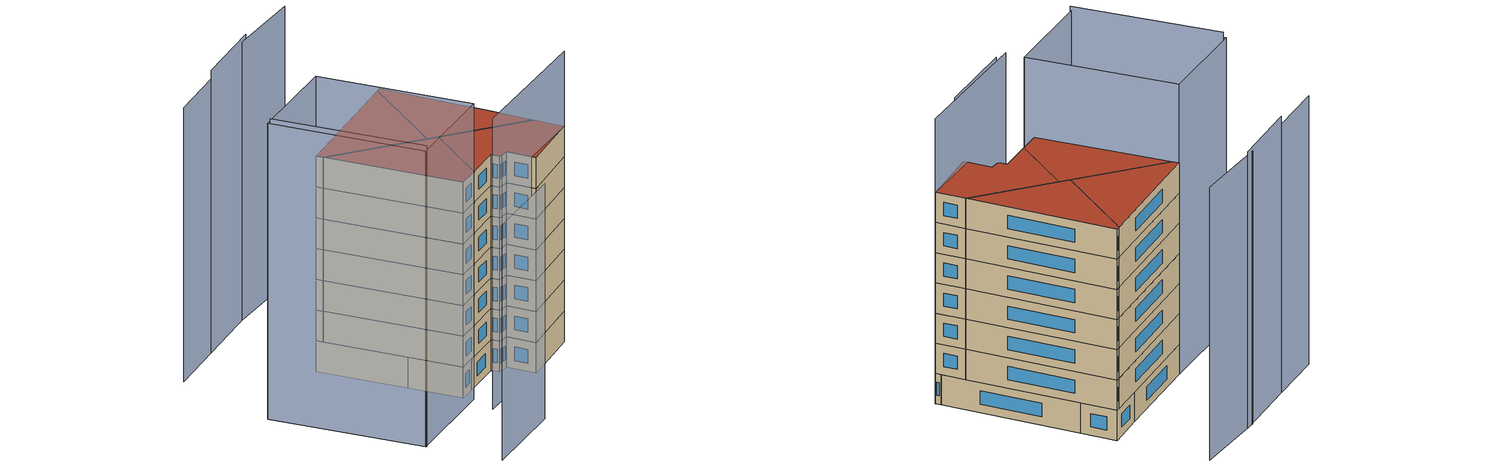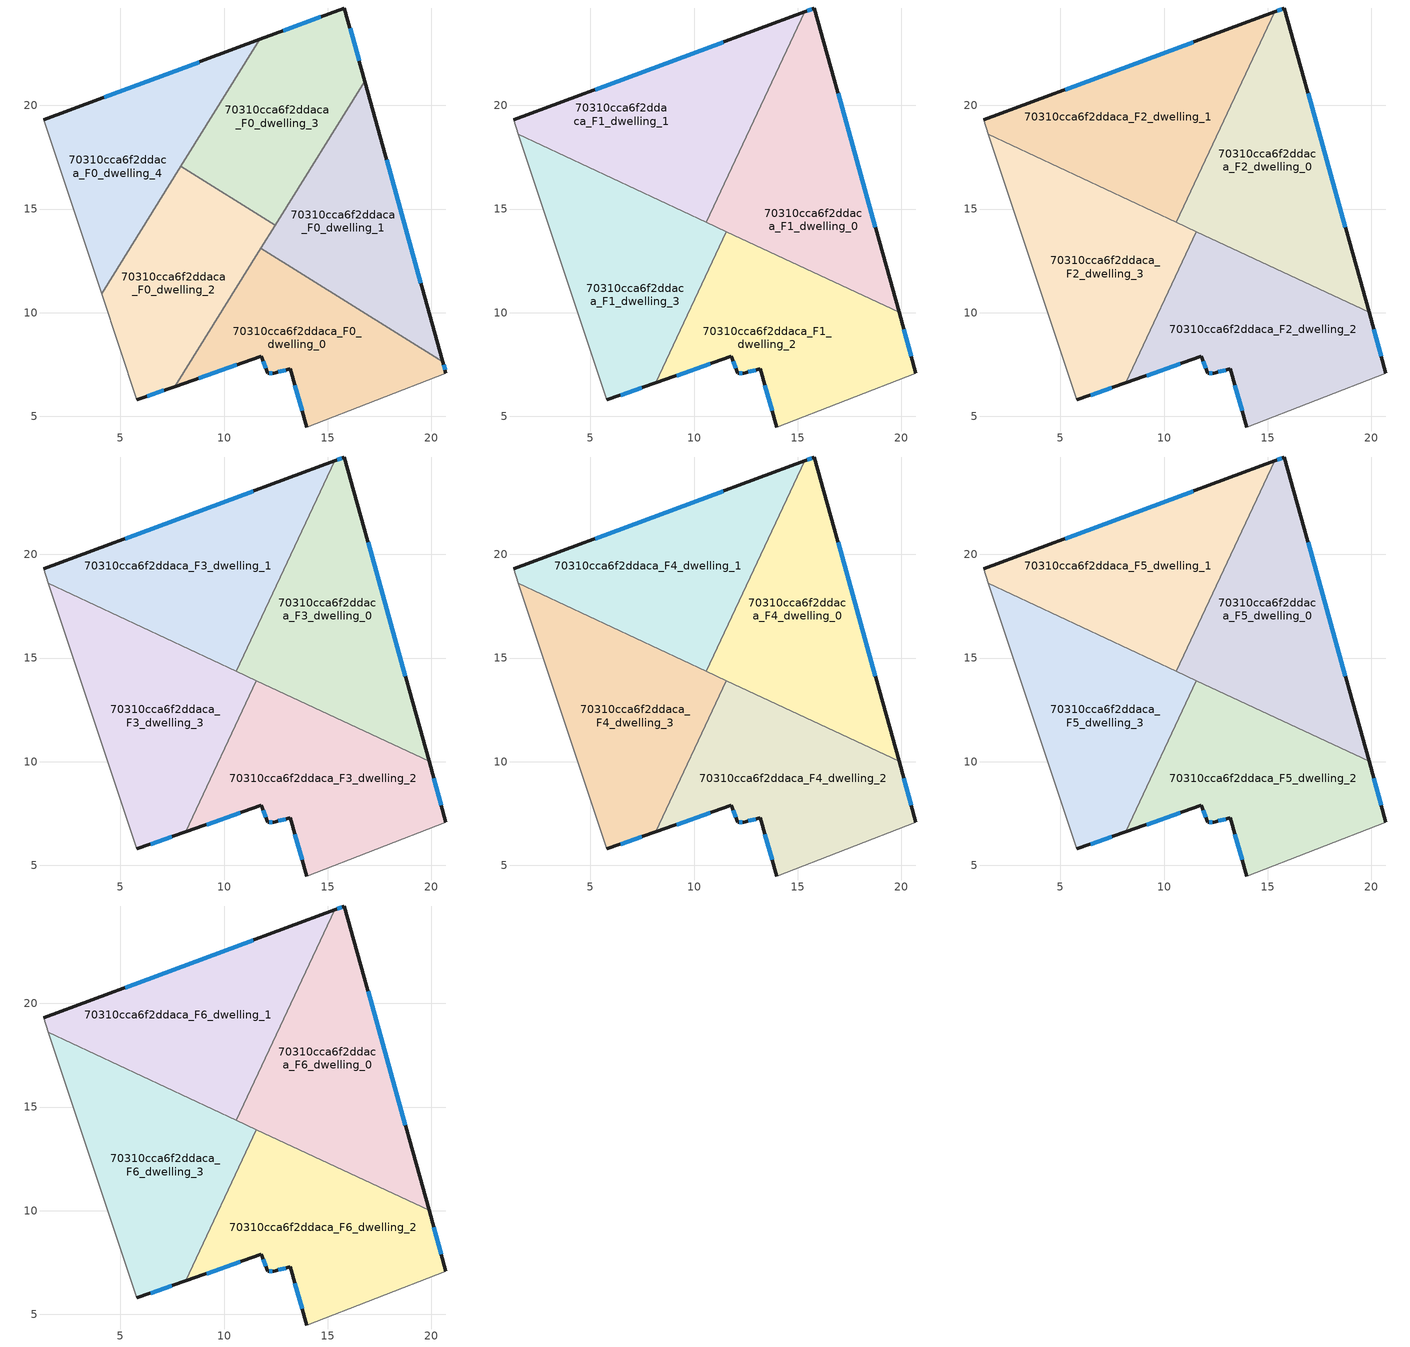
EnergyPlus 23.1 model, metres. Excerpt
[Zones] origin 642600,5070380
70310cca6f2ddaca_F0_dwelling_0
 floor ground (EU_floor_Construction): 20.55,7.63 20.7,7.08 13.99,4.48 13.2,7.29 12.4,7.08 12.09,7.08 11.8,7.89 7.61,6.42 11.76,13.1 z0
 wall outside (EU_wall_Construction): 20.7,7.08 20.55,7.63 / 7.61,6.42 11.8,7.89 12.09,7.08 12.4,7.08 13.2,7.29 13.99,4.48 z0:3
 wall to 70310cca6f2ddaca_F0_dwelling_1 (EU_wall_Construction): 20.55,7.63 11.76,13.1 z0:3
 wall adiabatic (EU_wall_Construction): 13.99,4.48 20.7,7.08 z0:3
 wall to 70310cca6f2ddaca_F0_dwelling_2 (EU_wall_Construction): 11.76,13.1 7.61,6.42 z0:3
 window (EU_Window_Construction): 20.66,7.24 20.59,7.48 / 13.42,6.5 13.77,5.27 / 12.62,7.14 12.97,7.23 / 12.18,7.08 12.31,7.08 / 11.88,7.66 12.01,7.31 / 8.78,6.83 10.62,7.48 z0.84:2.16
70310cca6f2ddaca_F0_dwelling_1
 floor ground (EU_floor_Construction): 16.78,21.17 20.55,7.63 11.76,13.1 z0
 wall outside (EU_wall_Construction): 20.55,7.63 16.78,21.17 z0:3
 wall to 70310cca6f2ddaca_F0_dwelling_3 (EU_wall_Construction): 16.78,21.17 12.46,14.22 z0:3
 wall to 70310cca6f2ddaca_F0_dwelling_2 (EU_wall_Construction): 12.46,14.22 11.76,13.1 z0:3
 window (EU_Window_Construction): 19.49,11.43 17.84,17.38 z0.84:2.16
70310cca6f2ddaca_F0_dwelling_2
 floor ground (EU_floor_Construction): 12.46,14.22 7.61,6.42 5.79,5.79 4.09,10.9 7.91,17.05 z0
 wall outside (EU_wall_Construction): 5.79,5.79 7.61,6.42 z0:3
 wall adiabatic (EU_wall_Construction): 4.09,10.9 5.79,5.79 z0:3
 wall to 70310cca6f2ddaca_F0_dwelling_3 (EU_wall_Construction): 12.46,14.22 7.91,17.05 z0:3
 wall to 70310cca6f2ddaca_F0_dwelling_4 (EU_wall_Construction): 7.91,17.05 4.09,10.9 z0:3
 window (EU_Window_Construction): 6.3,5.96 7.1,6.24 z0.84:2.16
70310cca6f2ddaca_F0_dwelling_3
 floor ground (EU_floor_Construction): 15.8,24.7 16.78,21.17 12.46,14.22 7.91,17.05 11.72,23.18 z0
 wall outside (EU_wall_Construction): 16.78,21.17 15.8,24.7 11.72,23.18 z0:3
 wall to 70310cca6f2ddaca_F0_dwelling_4 (EU_wall_Construction): 11.72,23.18 7.91,17.05 z0:3
 window (EU_Window_Construction): 16.51,22.16 16.08,23.71 / 14.66,24.27 12.86,23.6 z0.84:2.16
70310cca6f2ddaca_F0_dwelling_4
 floor ground (EU_floor_Construction): 11.72,23.18 4.09,10.9 1.29,19.3 z0
 wall outside (EU_wall_Construction): 11.72,23.18 1.29,19.3 z0:3
 wall adiabatic (EU_wall_Construction): 1.29,19.3 4.09,10.9 z0:3
 window (EU_Window_Construction): 8.8,22.09 4.21,20.38 z0.84:2.16
70310cca6f2ddaca_F1_dwelling_0
 floor to 70310cca6f2ddaca_F0_dwelling_1 (EU_floor_Construction): 16.78,21.17 19.89,10.01 12.1,13.65 z3
 floor to 70310cca6f2ddaca_F0_dwelling_2 (EU_floor_Construction): 12.46,14.22 12.1,13.65 10.58,14.37 10.95,15.16 z3
 floor to 70310cca6f2ddaca_F0_dwelling_3 (EU_floor_Construction): 15.8,24.7 16.78,21.17 12.46,14.22 10.95,15.16 15.33,24.52 z3
 wall outside (EU_wall_Construction): 19.89,10.01 15.8,24.7 15.33,24.52 z3:6
 wall to 70310cca6f2ddaca_F1_dwelling_1 (EU_wall_Construction): 15.33,24.52 10.57,14.37 z3:6
 wall to 70310cca6f2ddaca_F1_dwelling_2 (EU_wall_Construction): 11.56,13.91 19.89,10.01 z3:6
 wall to 70310cca6f2ddaca_F1_dwelling_3 (EU_wall_Construction): 10.57,14.37 11.56,13.91 z3:6
 window (EU_Window_Construction): 18.74,14.12 16.95,20.58 / 15.67,24.65 15.46,24.57 z3.84:5.16
70310cca6f2ddaca_F1_dwelling_1
 floor to 70310cca6f2ddaca_F0_dwelling_4 (EU_floor_Construction): 11.72,23.18 7.22,15.94 1.52,18.6 1.29,19.3 z3
 floor to 70310cca6f2ddaca_F0_dwelling_3 (EU_floor_Construction): 15.33,24.52 10.95,15.16 7.91,17.05 11.72,23.18 z3
 floor to 70310cca6f2ddaca_F0_dwelling_2 (EU_floor_Construction): 10.95,15.16 10.58,14.37 7.22,15.94 7.91,17.05 z3
 wall outside (EU_wall_Construction): 15.33,24.52 1.29,19.3 z3:6
 wall adiabatic (EU_wall_Construction): 1.29,19.3 1.52,18.6 z3:6
 wall to 70310cca6f2ddaca_F1_dwelling_3 (EU_wall_Construction): 1.52,18.6 10.57,14.37 z3:6
 window (EU_Window_Construction): 11.39,23.06 5.22,20.76 z3.84:5.16
70310cca6f2ddaca_F1_dwelling_2
 floor to 70310cca6f2ddaca_F0_dwelling_0 (EU_floor_Construction): 20.55,7.63 20.7,7.08 13.99,4.48 13.2,7.29 12.4,7.08 12.09,7.08 11.8,7.89 8.15,6.61 9.42,9.34 11.76,13.1 z3
 floor to 70310cca6f2ddaca_F0_dwelling_1 (EU_floor_Construction): 19.89,10.01 20.55,7.63 11.76,13.1 12.1,13.65 z3
 floor to 70310cca6f2ddaca_F0_dwelling_2 (EU_floor_Construction): 12.1,13.65 9.43,9.34 11.56,13.91 z3
 wall outside (EU_wall_Construction): 8.15,6.61 11.8,7.89 12.09,7.08 12.4,7.08 13.2,7.29 13.99,4.48 / 20.7,7.08 19.89,10.01 z3:6
 wall to 70310cca6f2ddaca_F1_dwelling_3 (EU_wall_Construction): 11.56,13.91 8.15,6.61 z3:6
 wall adiabatic (EU_wall_Construction): 13.99,4.48 20.7,7.08 z3:6
 window (EU_Window_Construction): 12.18,7.08 12.31,7.08 / 11.88,7.66 12.01,7.31 / 9.17,6.97 10.77,7.53 / 20.47,7.9 20.12,9.19 / 13.42,6.5 13.77,5.27 / 12.62,7.14 12.97,7.23 z3.84:5.16
70310cca6f2ddaca_F1_dwelling_3
 floor to 70310cca6f2ddaca_F0_dwelling_2 (EU_floor_Construction): 11.56,13.91 9.43,9.34 7.61,6.42 5.79,5.79 4.09,10.9 7.22,15.94 z3
 floor to 70310cca6f2ddaca_F0_dwelling_0 (EU_floor_Construction): 9.42,9.34 8.15,6.61 7.61,6.42 z3
 floor to 70310cca6f2ddaca_F0_dwelling_4 (EU_floor_Construction): 7.22,15.94 4.09,10.9 1.52,18.6 z3
 wall outside (EU_wall_Construction): 5.79,5.79 8.15,6.61 z3:6
 wall adiabatic (EU_wall_Construction): 1.52,18.6 5.79,5.79 z3:6
 window (EU_Window_Construction): 6.45,6.02 7.49,6.38 z3.84:5.16
70310cca6f2ddaca_F2_dwelling_0
 floor to 70310cca6f2ddaca_F1_dwelling_0 (EU_floor_Construction): 15.8,24.7 19.89,10.01 10.57,14.37 15.33,24.52 z6
 wall outside (EU_wall_Construction): 19.89,10.01 15.8,24.7 15.33,24.52 z6:9
 wall to 70310cca6f2ddaca_F2_dwelling_1 (EU_wall_Construction): 15.33,24.52 10.57,14.37 z6:9
 wall to 70310cca6f2ddaca_F2_dwelling_2 (EU_wall_Construction): 11.56,13.91 19.89,10.01 z6:9
 wall to 70310cca6f2ddaca_F2_dwelling_3 (EU_wall_Construction): 10.57,14.37 11.56,13.91 z6:9
 window (EU_Window_Construction): 18.74,14.12 16.95,20.58 / 15.67,24.65 15.46,24.57 z6.84:8.16
70310cca6f2ddaca_F2_dwelling_1
 floor to 70310cca6f2ddaca_F1_dwelling_1 (EU_floor_Construction): 15.33,24.52 10.57,14.37 1.52,18.6 1.29,19.3 z6
 wall outside (EU_wall_Construction): 15.33,24.52 1.29,19.3 z6:9
 wall adiabatic (EU_wall_Construction): 1.29,19.3 1.52,18.6 z6:9
 wall to 70310cca6f2ddaca_F2_dwelling_3 (EU_wall_Construction): 1.52,18.6 10.57,14.37 z6:9
 window (EU_Window_Construction): 11.39,23.06 5.22,20.76 z6.84:8.16
70310cca6f2ddaca_F2_dwelling_2
 floor to 70310cca6f2ddaca_F1_dwelling_2 (EU_floor_Construction): 19.89,10.01 20.7,7.08 13.99,4.48 13.2,7.29 12.4,7.08 12.09,7.08 11.8,7.89 8.15,6.61 11.56,13.91 z6
 wall outside (EU_wall_Construction): 8.15,6.61 11.8,7.89 12.09,7.08 12.4,7.08 13.2,7.29 13.99,4.48 / 20.7,7.08 19.89,10.01 z6:9
 wall to 70310cca6f2ddaca_F2_dwelling_3 (EU_wall_Construction): 11.56,13.91 8.15,6.61 z6:9
 wall adiabatic (EU_wall_Construction): 13.99,4.48 20.7,7.08 z6:9
 window (EU_Window_Construction): 12.18,7.08 12.31,7.08 / 11.88,7.66 12.01,7.31 / 9.17,6.97 10.77,7.53 / 20.47,7.9 20.12,9.19 / 13.42,6.5 13.77,5.27 / 12.62,7.14 12.97,7.23 z6.84:8.16
70310cca6f2ddaca_F2_dwelling_3
 floor to 70310cca6f2ddaca_F1_dwelling_3 (EU_floor_Construction): 11.56,13.91 8.15,6.61 5.79,5.79 1.52,18.6 z6
 wall outside (EU_wall_Construction): 5.79,5.79 8.15,6.61 z6:9
 wall adiabatic (EU_wall_Construction): 1.52,18.6 5.79,5.79 z6:9
 window (EU_Window_Construction): 6.45,6.02 7.49,6.38 z6.84:8.16
70310cca6f2ddaca_F3_dwelling_0
 floor to 70310cca6f2ddaca_F2_dwelling_0 (EU_floor_Construction): 15.8,24.7 19.89,10.01 10.57,14.37 15.33,24.52 z9
 wall outside (EU_wall_Construction): 19.89,10.01 15.8,24.7 15.33,24.52 z9:12
 wall to 70310cca6f2ddaca_F3_dwelling_1 (EU_wall_Construction): 15.33,24.52 10.57,14.37 z9:12
 wall to 70310cca6f2ddaca_F3_dwelling_2 (EU_wall_Construction): 11.56,13.91 19.89,10.01 z9:12
 wall to 70310cca6f2ddaca_F3_dwelling_3 (EU_wall_Construction): 10.57,14.37 11.56,13.91 z9:12
 window (EU_Window_Construction): 18.74,14.12 16.95,20.58 / 15.67,24.65 15.46,24.57 z9.84:11.16
70310cca6f2ddaca_F3_dwelling_1
 floor to 70310cca6f2ddaca_F2_dwelling_1 (EU_floor_Construction): 15.33,24.52 10.57,14.37 1.52,18.6 1.29,19.3 z9
 wall outside (EU_wall_Construction): 15.33,24.52 1.29,19.3 z9:12
 wall adiabatic (EU_wall_Construction): 1.29,19.3 1.52,18.6 z9:12
 wall to 70310cca6f2ddaca_F3_dwelling_3 (EU_wall_Construction): 1.52,18.6 10.57,14.37 z9:12
 window (EU_Window_Construction): 11.39,23.06 5.22,20.76 z9.84:11.16
70310cca6f2ddaca_F3_dwelling_2
 floor to 70310cca6f2ddaca_F2_dwelling_2 (EU_floor_Construction): 19.89,10.01 20.7,7.08 13.99,4.48 13.2,7.29 12.4,7.08 12.09,7.08 11.8,7.89 8.15,6.61 11.56,13.91 z9
 wall outside (EU_wall_Construction): 8.15,6.61 11.8,7.89 12.09,7.08 12.4,7.08 13.2,7.29 13.99,4.48 / 20.7,7.08 19.89,10.01 z9:12
 wall to 70310cca6f2ddaca_F3_dwelling_3 (EU_wall_Construction): 11.56,13.91 8.15,6.61 z9:12
 wall adiabatic (EU_wall_Construction): 13.99,4.48 20.7,7.08 z9:12
 window (EU_Window_Construction): 12.18,7.08 12.31,7.08 / 11.88,7.66 12.01,7.31 / 9.17,6.97 10.77,7.53 / 20.47,7.9 20.12,9.19 / 13.42,6.5 13.77,5.27 / 12.62,7.14 12.97,7.23 z9.84:11.16
70310cca6f2ddaca_F3_dwelling_3
 floor to 70310cca6f2ddaca_F2_dwelling_3 (EU_floor_Construction): 11.56,13.91 8.15,6.61 5.79,5.79 1.52,18.6 z9
 wall outside (EU_wall_Construction): 5.79,5.79 8.15,6.61 z9:12
 wall adiabatic (EU_wall_Construction): 1.52,18.6 5.79,5.79 z9:12
 window (EU_Window_Construction): 6.45,6.02 7.49,6.38 z9.84:11.16
70310cca6f2ddaca_F4_dwelling_0
 floor to 70310cca6f2ddaca_F3_dwelling_0 (EU_floor_Construction): 15.8,24.7 19.89,10.01 10.57,14.37 15.33,24.52 z12
 wall outside (EU_wall_Construction): 19.89,10.01 15.8,24.7 15.33,24.52 z12:15
 wall to 70310cca6f2ddaca_F4_dwelling_1 (EU_wall_Construction): 15.33,24.52 10.57,14.37 z12:15
 wall to 70310cca6f2ddaca_F4_dwelling_2 (EU_wall_Construction): 11.56,13.91 19.89,10.01 z12:15
 wall to 70310cca6f2ddaca_F4_dwelling_3 (EU_wall_Construction): 10.57,14.37 11.56,13.91 z12:15
 window (EU_Window_Construction): 18.74,14.12 16.95,20.58 / 15.67,24.65 15.46,24.57 z12.84:14.16
70310cca6f2ddaca_F4_dwelling_1
 floor to 70310cca6f2ddaca_F3_dwelling_1 (EU_floor_Construction): 15.33,24.52 10.57,14.37 1.52,18.6 1.29,19.3 z12
 wall outside (EU_wall_Construction): 15.33,24.52 1.29,19.3 z12:15
 wall adiabatic (EU_wall_Construction): 1.29,19.3 1.52,18.6 z12:15
 wall to 70310cca6f2ddaca_F4_dwelling_3 (EU_wall_Construction): 1.52,18.6 10.57,14.37 z12:15
 window (EU_Window_Construction): 11.39,23.06 5.22,20.76 z12.84:14.16
70310cca6f2ddaca_F4_dwelling_2
 floor to 70310cca6f2ddaca_F3_dwelling_2 (EU_floor_Construction): 19.89,10.01 20.7,7.08 13.99,4.48 13.2,7.29 12.4,7.08 12.09,7.08 11.8,7.89 8.15,6.61 11.56,13.91 z12
 wall outside (EU_wall_Construction): 8.15,6.61 11.8,7.89 12.09,7.08 12.4,7.08 13.2,7.29 13.99,4.48 / 20.7,7.08 19.89,10.01 z12:15
 wall to 70310cca6f2ddaca_F4_dwelling_3 (EU_wall_Construction): 11.56,13.91 8.15,6.61 z12:15
 wall adiabatic (EU_wall_Construction): 13.99,4.48 20.7,7.08 z12:15
 window (EU_Window_Construction): 12.18,7.08 12.31,7.08 / 11.88,7.66 12.01,7.31 / 9.17,6.97 10.77,7.53 / 20.47,7.9 20.12,9.19 / 13.42,6.5 13.77,5.27 / 12.62,7.14 12.97,7.23 z12.84:14.16
70310cca6f2ddaca_F4_dwelling_3
 floor to 70310cca6f2ddaca_F3_dwelling_3 (EU_floor_Construction): 11.56,13.91 8.15,6.61 5.79,5.79 1.52,18.6 z12
 wall outside (EU_wall_Construction): 5.79,5.79 8.15,6.61 z12:15
 wall adiabatic (EU_wall_Construction): 1.52,18.6 5.79,5.79 z12:15
 window (EU_Window_Construction): 6.45,6.02 7.49,6.38 z12.84:14.16
70310cca6f2ddaca_F5_dwelling_0
 floor to 70310cca6f2ddaca_F4_dwelling_0 (EU_floor_Construction): 15.8,24.7 19.89,10.01 10.57,14.37 15.33,24.52 z15
 wall outside (EU_wall_Construction): 19.89,10.01 15.8,24.7 15.33,24.52 z15:18
 wall to 70310cca6f2ddaca_F5_dwelling_1 (EU_wall_Construction): 15.33,24.52 10.57,14.37 z15:18
 wall to 70310cca6f2ddaca_F5_dwelling_2 (EU_wall_Construction): 11.56,13.91 19.89,10.01 z15:18
 wall to 70310cca6f2ddaca_F5_dwelling_3 (EU_wall_Construction): 10.57,14.37 11.56,13.91 z15:18
 window (EU_Window_Construction): 18.74,14.12 16.95,20.58 / 15.67,24.65 15.46,24.57 z15.84:17.16
70310cca6f2ddaca_F5_dwelling_1
 floor to 70310cca6f2ddaca_F4_dwelling_1 (EU_floor_Construction): 15.33,24.52 10.57,14.37 1.52,18.6 1.29,19.3 z15
 wall outside (EU_wall_Construction): 15.33,24.52 1.29,19.3 z15:18
 wall adiabatic (EU_wall_Construction): 1.29,19.3 1.52,18.6 z15:18
 wall to 70310cca6f2ddaca_F5_dwelling_3 (EU_wall_Construction): 1.52,18.6 10.57,14.37 z15:18
 window (EU_Window_Construction): 11.39,23.06 5.22,20.76 z15.84:17.16
70310cca6f2ddaca_F5_dwelling_2
 floor to 70310cca6f2ddaca_F4_dwelling_2 (EU_floor_Construction): 19.89,10.01 20.7,7.08 13.99,4.48 13.2,7.29 12.4,7.08 12.09,7.08 11.8,7.89 8.15,6.61 11.56,13.91 z15
 wall outside (EU_wall_Construction): 8.15,6.61 11.8,7.89 12.09,7.08 12.4,7.08 13.2,7.29 13.99,4.48 / 20.7,7.08 19.89,10.01 z15:18
 wall to 70310cca6f2ddaca_F5_dwelling_3 (EU_wall_Construction): 11.56,13.91 8.15,6.61 z15:18
 wall adiabatic (EU_wall_Construction): 13.99,4.48 20.7,7.08 z15:18
 window (EU_Window_Construction): 12.18,7.08 12.31,7.08 / 11.88,7.66 12.01,7.31 / 9.17,6.97 10.77,7.53 / 20.47,7.9 20.12,9.19 / 13.42,6.5 13.77,5.27 / 12.62,7.14 12.97,7.23 z15.84:17.16
70310cca6f2ddaca_F5_dwelling_3
 floor to 70310cca6f2ddaca_F4_dwelling_3 (EU_floor_Construction): 11.56,13.91 8.15,6.61 5.79,5.79 1.52,18.6 z15
 wall outside (EU_wall_Construction): 5.79,5.79 8.15,6.61 z15:18
 wall adiabatic (EU_wall_Construction): 1.52,18.6 5.79,5.79 z15:18
 window (EU_Window_Construction): 6.45,6.02 7.49,6.38 z15.84:17.16
70310cca6f2ddaca_F6_dwelling_0
 floor to 70310cca6f2ddaca_F5_dwelling_0 (EU_floor_Construction): 15.8,24.7 19.89,10.01 10.57,14.37 15.33,24.52 z18
 wall outside (EU_wall_Construction): 19.89,10.01 15.8,24.7 15.33,24.52 z18:21
 wall to 70310cca6f2ddaca_F6_dwelling_1 (EU_wall_Construction): 15.33,24.52 10.57,14.37 z18:21
 wall to 70310cca6f2ddaca_F6_dwelling_2 (EU_wall_Construction): 11.56,13.91 19.89,10.01 z18:21
 wall to 70310cca6f2ddaca_F6_dwelling_3 (EU_wall_Construction): 10.57,14.37 11.56,13.91 z18:21
 window (EU_Window_Construction): 18.74,14.12 16.95,20.58 / 15.67,24.65 15.46,24.57 z18.84:20.16
 roof outside (EU_roof_Construction): 19.89,10.01 15.8,24.7 15.33,24.52 10.57,14.37 z21
70310cca6f2ddaca_F6_dwelling_1
 floor to 70310cca6f2ddaca_F5_dwelling_1 (EU_floor_Construction): 15.33,24.52 10.57,14.37 1.52,18.6 1.29,19.3 z18
 wall outside (EU_wall_Construction): 15.33,24.52 1.29,19.3 z18:21
 wall adiabatic (EU_wall_Construction): 1.29,19.3 1.52,18.6 z18:21
 wall to 70310cca6f2ddaca_F6_dwelling_3 (EU_wall_Construction): 1.52,18.6 10.57,14.37 z18:21
 window (EU_Window_Construction): 11.39,23.06 5.22,20.76 z18.84:20.16
 roof outside (EU_roof_Construction): 10.57,14.37 15.33,24.52 1.29,19.3 1.52,18.6 z21
70310cca6f2ddaca_F6_dwelling_2
 floor to 70310cca6f2ddaca_F5_dwelling_2 (EU_floor_Construction): 19.89,10.01 20.7,7.08 13.99,4.48 13.2,7.29 12.4,7.08 12.09,7.08 11.8,7.89 8.15,6.61 11.56,13.91 z18
 wall outside (EU_wall_Construction): 8.15,6.61 11.8,7.89 12.09,7.08 12.4,7.08 13.2,7.29 13.99,4.48 / 20.7,7.08 19.89,10.01 z18:21
 wall to 70310cca6f2ddaca_F6_dwelling_3 (EU_wall_Construction): 11.56,13.91 8.15,6.61 z18:21
 wall adiabatic (EU_wall_Construction): 13.99,4.48 20.7,7.08 z18:21
 window (EU_Window_Construction): 12.18,7.08 12.31,7.08 / 11.88,7.66 12.01,7.31 / 9.17,6.97 10.77,7.53 / 20.47,7.9 20.12,9.19 / 13.42,6.5 13.77,5.27 / 12.62,7.14 12.97,7.23 z18.84:20.16
 roof outside (EU_roof_Construction): 20.7,7.08 19.89,10.01 11.56,13.91 8.15,6.61 11.8,7.89 12.09,7.08 12.4,7.08 13.2,7.29 13.99,4.48 z21
70310cca6f2ddaca_F6_dwelling_3
 floor to 70310cca6f2ddaca_F5_dwelling_3 (EU_floor_Construction): 11.56,13.91 8.15,6.61 5.79,5.79 1.52,18.6 z18
 wall outside (EU_wall_Construction): 5.79,5.79 8.15,6.61 z18:21
 wall adiabatic (EU_wall_Construction): 1.52,18.6 5.79,5.79 z18:21
 window (EU_Window_Construction): 6.45,6.02 7.49,6.38 z18.84:20.16
 roof outside (EU_roof_Construction): 8.15,6.61 11.56,13.91 1.52,18.6 5.79,5.79 z21
shading: -1.81,-5.55 7.29,-2.52 z0:22.9; 5.75,2.29 20.7,7.08 z0:28.3; -9.02,15.5 -4.12,1.35 z0:29.3; -4.22,1.38 -9.11,15.76 / -9.11,15.76 1.29,19.3 / 1.29,19.3 6.18,4.92 / 6.18,4.92 -4.22,1.38 z0:28.8; -1.81,28.9 -8.11,26.61 z0:26.7; 5.97,31.79 -1.81,28.9 z0:27.5; 13.4,33.76 4.88,31.4 z0:27.1
[Building]
EU S2 Campaign: North Axis=0; Terrain=City; Solar Distribution=FullExterior
[Site:Location]
Lyon-Bron: Latitude=45.75; Longitude=5; Time Zone=1; Elevation=198
[SizingPeriod:WeatherFileDays]
AnnualSizingPeriod: Begin Month=1; Begin Day of Month=1; End Month=12; End Day of Month=31; Day of Week for Start Day=Monday; Use Weather File Daylight Saving Period=No; Use Weather File Rain and Snow Indicators=No
[MATERIAL]
EU_InternalMass_Material: Roughness=MediumRough; Thickness=0.1; Conductivity=1; Density=1800; Specific Heat=900; Thermal Absorptance=0.9; Solar Absorptance=0.7; Visible Absorptance=0.7
[MATERIAL:NOMASS] Roughness=MediumRough; Thermal Absorptance=0.9; Solar Absorptance=0.7; Visible Absorptance=0.7
Name | Thermal Resistance
EU_wall_NoMass | 0.776494
EU_roof_NoMass | 0.486893
EU_floor_NoMass | 0.421597
[WINDOWMATERIAL:SIMPLEGLAZINGSYSTEM]
EU_Window_SimpleGlazing: UFactor=4.24961; Solar Heat Gain Coefficient=0.83; Visible Transmittance=0.83
[CONSTRUCTION]
EU_wall_Construction: EU_wall_NoMass
EU_roof_Construction: EU_roof_NoMass
EU_floor_Construction: EU_floor_NoMass
EU_InternalMass_Construction: EU_InternalMass_Material
EU_Window_Construction: EU_Window_SimpleGlazing
[ZONE] Type=1; Multiplier=1; Ceiling Height=autocalculate; Floor Area=autocalculate; Part of Total Floor Area=Yes
Name | Volume
70310cca6f2ddaca_F0_dwelling_0 | 147.569
70310cca6f2ddaca_F1_dwelling_0; 70310cca6f2ddaca_F2_dwelling_0; 70310cca6f2ddaca_F3_dwelling_0; 70310cca6f2ddaca_F4_dwelling_0; 70310cca6f2ddaca_F5_dwelling_0; 70310cca6f2ddaca_F6_dwelling_0 | 184.476
70310cca6f2ddaca_F0_dwelling_1 | 147.587
70310cca6f2ddaca_F1_dwelling_1; 70310cca6f2ddaca_F2_dwelling_1; 70310cca6f2ddaca_F3_dwelling_1; 70310cca6f2ddaca_F4_dwelling_1; 70310cca6f2ddaca_F5_dwelling_1; 70310cca6f2ddaca_F6_dwelling_1 | 184.474
70310cca6f2ddaca_F0_dwelling_2 | 147.582
70310cca6f2ddaca_F1_dwelling_2; 70310cca6f2ddaca_F2_dwelling_2; 70310cca6f2ddaca_F3_dwelling_2; 70310cca6f2ddaca_F4_dwelling_2; 70310cca6f2ddaca_F5_dwelling_2; 70310cca6f2ddaca_F6_dwelling_2 | 184.47
70310cca6f2ddaca_F0_dwelling_3 | 147.571
70310cca6f2ddaca_F1_dwelling_3; 70310cca6f2ddaca_F2_dwelling_3; 70310cca6f2ddaca_F3_dwelling_3; 70310cca6f2ddaca_F4_dwelling_3; 70310cca6f2ddaca_F5_dwelling_3; 70310cca6f2ddaca_F6_dwelling_3 | 184.479
70310cca6f2ddaca_F0_dwelling_4 | 147.58
[INTERNALMASS] Construction=EU_InternalMass_Construction
Name | Zone or ZoneList | Surface Area
70310cca6f2ddaca_F0_dwelling_0_EU_InternalMass | 70310cca6f2ddaca_F0_dwelling_0 | 49.1894
70310cca6f2ddaca_F0_dwelling_1_EU_InternalMass | 70310cca6f2ddaca_F0_dwelling_1 | 49.1972
70310cca6f2ddaca_F0_dwelling_2_EU_InternalMass | 70310cca6f2ddaca_F0_dwelling_2 | 49.1944
70310cca6f2ddaca_F0_dwelling_3_EU_InternalMass | 70310cca6f2ddaca_F0_dwelling_3 | 49.1912
70310cca6f2ddaca_F0_dwelling_4_EU_InternalMass | 70310cca6f2ddaca_F0_dwelling_4 | 49.1932
70310cca6f2ddaca_F1_dwelling_0_EU_InternalMass | 70310cca6f2ddaca_F1_dwelling_0 | 61.4919
70310cca6f2ddaca_F1_dwelling_1_EU_InternalMass | 70310cca6f2ddaca_F1_dwelling_1 | 61.4914
70310cca6f2ddaca_F1_dwelling_2_EU_InternalMass | 70310cca6f2ddaca_F1_dwelling_2 | 61.4898
70310cca6f2ddaca_F1_dwelling_3_EU_InternalMass | 70310cca6f2ddaca_F1_dwelling_3 | 61.4928
70310cca6f2ddaca_F2_dwelling_0_EU_InternalMass | 70310cca6f2ddaca_F2_dwelling_0 | 61.4919
70310cca6f2ddaca_F2_dwelling_1_EU_InternalMass | 70310cca6f2ddaca_F2_dwelling_1 | 61.4914
70310cca6f2ddaca_F2_dwelling_2_EU_InternalMass | 70310cca6f2ddaca_F2_dwelling_2 | 61.4898
70310cca6f2ddaca_F2_dwelling_3_EU_InternalMass | 70310cca6f2ddaca_F2_dwelling_3 | 61.4928
70310cca6f2ddaca_F3_dwelling_0_EU_InternalMass | 70310cca6f2ddaca_F3_dwelling_0 | 61.4919
70310cca6f2ddaca_F3_dwelling_1_EU_InternalMass | 70310cca6f2ddaca_F3_dwelling_1 | 61.4914
70310cca6f2ddaca_F3_dwelling_2_EU_InternalMass | 70310cca6f2ddaca_F3_dwelling_2 | 61.4898
70310cca6f2ddaca_F3_dwelling_3_EU_InternalMass | 70310cca6f2ddaca_F3_dwelling_3 | 61.4928
70310cca6f2ddaca_F4_dwelling_0_EU_InternalMass | 70310cca6f2ddaca_F4_dwelling_0 | 61.4919
70310cca6f2ddaca_F4_dwelling_1_EU_InternalMass | 70310cca6f2ddaca_F4_dwelling_1 | 61.4914
70310cca6f2ddaca_F4_dwelling_2_EU_InternalMass | 70310cca6f2ddaca_F4_dwelling_2 | 61.4898
70310cca6f2ddaca_F4_dwelling_3_EU_InternalMass | 70310cca6f2ddaca_F4_dwelling_3 | 61.4928
70310cca6f2ddaca_F5_dwelling_0_EU_InternalMass | 70310cca6f2ddaca_F5_dwelling_0 | 61.4919
70310cca6f2ddaca_F5_dwelling_1_EU_InternalMass | 70310cca6f2ddaca_F5_dwelling_1 | 61.4914
70310cca6f2ddaca_F5_dwelling_2_EU_InternalMass | 70310cca6f2ddaca_F5_dwelling_2 | 61.4898
70310cca6f2ddaca_F5_dwelling_3_EU_InternalMass | 70310cca6f2ddaca_F5_dwelling_3 | 61.4928
70310cca6f2ddaca_F6_dwelling_0_EU_InternalMass | 70310cca6f2ddaca_F6_dwelling_0 | 61.4919
70310cca6f2ddaca_F6_dwelling_1_EU_InternalMass | 70310cca6f2ddaca_F6_dwelling_1 | 61.4914
70310cca6f2ddaca_F6_dwelling_2_EU_InternalMass | 70310cca6f2ddaca_F6_dwelling_2 | 61.4898
70310cca6f2ddaca_F6_dwelling_3_EU_InternalMass | 70310cca6f2ddaca_F6_dwelling_3 | 61.4928
[OTHEREQUIPMENT] Fuel Type=Electricity; Design Level Calculation Method=Watts/Area; Power per Zone Floor Area=1; Fraction Latent=0; Fraction Radiant=0; Fraction Lost=0; Carbon Dioxide Generation Rate=0; EndUse Subcategory=EU_Step8_InternalGains
Name | Zone or ZoneList or Space or SpaceList | Schedule
EU_Step8_InternalGain_70310cca6f2ddaca_F0_dwelling_0_f000 | 70310cca6f2ddaca_F0_dwelling_0 | EU_Step8_GainSchedule_70310cca6f2ddaca_F0_dwelling_0_f000
EU_Step8_InternalGain_70310cca6f2ddaca_F0_dwelling_1_f000 | 70310cca6f2ddaca_F0_dwelling_1 | EU_Step8_GainSchedule_70310cca6f2ddaca_F0_dwelling_1_f000
EU_Step8_InternalGain_70310cca6f2ddaca_F0_dwelling_2_f000 | 70310cca6f2ddaca_F0_dwelling_2 | EU_Step8_GainSchedule_70310cca6f2ddaca_F0_dwelling_2_f000
EU_Step8_InternalGain_70310cca6f2ddaca_F0_dwelling_3_f000 | 70310cca6f2ddaca_F0_dwelling_3 | EU_Step8_GainSchedule_70310cca6f2ddaca_F0_dwelling_3_f000
EU_Step8_InternalGain_70310cca6f2ddaca_F0_dwelling_4_f000 | 70310cca6f2ddaca_F0_dwelling_4 | EU_Step8_GainSchedule_70310cca6f2ddaca_F0_dwelling_4_f000
EU_Step8_InternalGain_70310cca6f2ddaca_F1_dwelling_0_f000 | 70310cca6f2ddaca_F1_dwelling_0 | EU_Step8_GainSchedule_70310cca6f2ddaca_F1_dwelling_0_f000
EU_Step8_InternalGain_70310cca6f2ddaca_F1_dwelling_1_f000 | 70310cca6f2ddaca_F1_dwelling_1 | EU_Step8_GainSchedule_70310cca6f2ddaca_F1_dwelling_1_f000
EU_Step8_InternalGain_70310cca6f2ddaca_F1_dwelling_2_f000 | 70310cca6f2ddaca_F1_dwelling_2 | EU_Step8_GainSchedule_70310cca6f2ddaca_F1_dwelling_2_f000
EU_Step8_InternalGain_70310cca6f2ddaca_F1_dwelling_3_f000 | 70310cca6f2ddaca_F1_dwelling_3 | EU_Step8_GainSchedule_70310cca6f2ddaca_F1_dwelling_3_f000
EU_Step8_InternalGain_70310cca6f2ddaca_F2_dwelling_0_f000 | 70310cca6f2ddaca_F2_dwelling_0 | EU_Step8_GainSchedule_70310cca6f2ddaca_F2_dwelling_0_f000
EU_Step8_InternalGain_70310cca6f2ddaca_F2_dwelling_1_f000 | 70310cca6f2ddaca_F2_dwelling_1 | EU_Step8_GainSchedule_70310cca6f2ddaca_F2_dwelling_1_f000
EU_Step8_InternalGain_70310cca6f2ddaca_F2_dwelling_2_f000 | 70310cca6f2ddaca_F2_dwelling_2 | EU_Step8_GainSchedule_70310cca6f2ddaca_F2_dwelling_2_f000
EU_Step8_InternalGain_70310cca6f2ddaca_F2_dwelling_3_f000 | 70310cca6f2ddaca_F2_dwelling_3 | EU_Step8_GainSchedule_70310cca6f2ddaca_F2_dwelling_3_f000
EU_Step8_InternalGain_70310cca6f2ddaca_F3_dwelling_0_f000 | 70310cca6f2ddaca_F3_dwelling_0 | EU_Step8_GainSchedule_70310cca6f2ddaca_F3_dwelling_0_f000
EU_Step8_InternalGain_70310cca6f2ddaca_F3_dwelling_1_f000 | 70310cca6f2ddaca_F3_dwelling_1 | EU_Step8_GainSchedule_70310cca6f2ddaca_F3_dwelling_1_f000
EU_Step8_InternalGain_70310cca6f2ddaca_F3_dwelling_2_f000 | 70310cca6f2ddaca_F3_dwelling_2 | EU_Step8_GainSchedule_70310cca6f2ddaca_F3_dwelling_2_f000
EU_Step8_InternalGain_70310cca6f2ddaca_F3_dwelling_3_f000 | 70310cca6f2ddaca_F3_dwelling_3 | EU_Step8_GainSchedule_70310cca6f2ddaca_F3_dwelling_3_f000
EU_Step8_InternalGain_70310cca6f2ddaca_F4_dwelling_0_f000 | 70310cca6f2ddaca_F4_dwelling_0 | EU_Step8_GainSchedule_70310cca6f2ddaca_F4_dwelling_0_f000
EU_Step8_InternalGain_70310cca6f2ddaca_F4_dwelling_1_f000 | 70310cca6f2ddaca_F4_dwelling_1 | EU_Step8_GainSchedule_70310cca6f2ddaca_F4_dwelling_1_f000
EU_Step8_InternalGain_70310cca6f2ddaca_F4_dwelling_2_f000 | 70310cca6f2ddaca_F4_dwelling_2 | EU_Step8_GainSchedule_70310cca6f2ddaca_F4_dwelling_2_f000
EU_Step8_InternalGain_70310cca6f2ddaca_F4_dwelling_3_f000 | 70310cca6f2ddaca_F4_dwelling_3 | EU_Step8_GainSchedule_70310cca6f2ddaca_F4_dwelling_3_f000
EU_Step8_InternalGain_70310cca6f2ddaca_F5_dwelling_0_f000 | 70310cca6f2ddaca_F5_dwelling_0 | EU_Step8_GainSchedule_70310cca6f2ddaca_F5_dwelling_0_f000
EU_Step8_InternalGain_70310cca6f2ddaca_F5_dwelling_1_f000 | 70310cca6f2ddaca_F5_dwelling_1 | EU_Step8_GainSchedule_70310cca6f2ddaca_F5_dwelling_1_f000
EU_Step8_InternalGain_70310cca6f2ddaca_F5_dwelling_2_f000 | 70310cca6f2ddaca_F5_dwelling_2 | EU_Step8_GainSchedule_70310cca6f2ddaca_F5_dwelling_2_f000
EU_Step8_InternalGain_70310cca6f2ddaca_F5_dwelling_3_f000 | 70310cca6f2ddaca_F5_dwelling_3 | EU_Step8_GainSchedule_70310cca6f2ddaca_F5_dwelling_3_f000
EU_Step8_InternalGain_70310cca6f2ddaca_F6_dwelling_0_f000 | 70310cca6f2ddaca_F6_dwelling_0 | EU_Step8_GainSchedule_70310cca6f2ddaca_F6_dwelling_0_f000
EU_Step8_InternalGain_70310cca6f2ddaca_F6_dwelling_1_f000 | 70310cca6f2ddaca_F6_dwelling_1 | EU_Step8_GainSchedule_70310cca6f2ddaca_F6_dwelling_1_f000
EU_Step8_InternalGain_70310cca6f2ddaca_F6_dwelling_2_f000 | 70310cca6f2ddaca_F6_dwelling_2 | EU_Step8_GainSchedule_70310cca6f2ddaca_F6_dwelling_2_f000
EU_Step8_InternalGain_70310cca6f2ddaca_F6_dwelling_3_f000 | 70310cca6f2ddaca_F6_dwelling_3 | EU_Step8_GainSchedule_70310cca6f2ddaca_F6_dwelling_3_f000
[ZONEVENTILATION:DESIGNFLOWRATE] Schedule=EU_AlwaysOn; Design Flow Rate Calculation Method=AirChanges/Hour; Air Changes per Hour=0.693814; Ventilation Type=Natural; Fan Pressure Rise=0; Fan Total Efficiency=1; Constant Term Coefficient=1; Temperature Term Coefficient=0; Velocity Term Coefficient=0; Velocity Squared Term Coefficient=0; Minimum Indoor Temperature=-100; Maximum Indoor Temperature=100; Delta Temperature=-100; Minimum Outdoor Temperature=-100; Maximum Outdoor Temperature=100; Maximum Wind Speed=40
Name | Zone or ZoneList or Space or SpaceList
EU_ConstantAir_70310cca6f2ddaca_F0_dwelling_0 | 70310cca6f2ddaca_F0_dwelling_0
EU_ConstantAir_70310cca6f2ddaca_F0_dwelling_1 | 70310cca6f2ddaca_F0_dwelling_1
EU_ConstantAir_70310cca6f2ddaca_F0_dwelling_2 | 70310cca6f2ddaca_F0_dwelling_2
EU_ConstantAir_70310cca6f2ddaca_F0_dwelling_3 | 70310cca6f2ddaca_F0_dwelling_3
EU_ConstantAir_70310cca6f2ddaca_F0_dwelling_4 | 70310cca6f2ddaca_F0_dwelling_4
EU_ConstantAir_70310cca6f2ddaca_F1_dwelling_0 | 70310cca6f2ddaca_F1_dwelling_0
EU_ConstantAir_70310cca6f2ddaca_F1_dwelling_1 | 70310cca6f2ddaca_F1_dwelling_1
EU_ConstantAir_70310cca6f2ddaca_F1_dwelling_2 | 70310cca6f2ddaca_F1_dwelling_2
EU_ConstantAir_70310cca6f2ddaca_F1_dwelling_3 | 70310cca6f2ddaca_F1_dwelling_3
EU_ConstantAir_70310cca6f2ddaca_F2_dwelling_0 | 70310cca6f2ddaca_F2_dwelling_0
EU_ConstantAir_70310cca6f2ddaca_F2_dwelling_1 | 70310cca6f2ddaca_F2_dwelling_1
EU_ConstantAir_70310cca6f2ddaca_F2_dwelling_2 | 70310cca6f2ddaca_F2_dwelling_2
EU_ConstantAir_70310cca6f2ddaca_F2_dwelling_3 | 70310cca6f2ddaca_F2_dwelling_3
EU_ConstantAir_70310cca6f2ddaca_F3_dwelling_0 | 70310cca6f2ddaca_F3_dwelling_0
EU_ConstantAir_70310cca6f2ddaca_F3_dwelling_1 | 70310cca6f2ddaca_F3_dwelling_1
EU_ConstantAir_70310cca6f2ddaca_F3_dwelling_2 | 70310cca6f2ddaca_F3_dwelling_2
EU_ConstantAir_70310cca6f2ddaca_F3_dwelling_3 | 70310cca6f2ddaca_F3_dwelling_3
EU_ConstantAir_70310cca6f2ddaca_F4_dwelling_0 | 70310cca6f2ddaca_F4_dwelling_0
EU_ConstantAir_70310cca6f2ddaca_F4_dwelling_1 | 70310cca6f2ddaca_F4_dwelling_1
EU_ConstantAir_70310cca6f2ddaca_F4_dwelling_2 | 70310cca6f2ddaca_F4_dwelling_2
EU_ConstantAir_70310cca6f2ddaca_F4_dwelling_3 | 70310cca6f2ddaca_F4_dwelling_3
EU_ConstantAir_70310cca6f2ddaca_F5_dwelling_0 | 70310cca6f2ddaca_F5_dwelling_0
EU_ConstantAir_70310cca6f2ddaca_F5_dwelling_1 | 70310cca6f2ddaca_F5_dwelling_1
EU_ConstantAir_70310cca6f2ddaca_F5_dwelling_2 | 70310cca6f2ddaca_F5_dwelling_2
EU_ConstantAir_70310cca6f2ddaca_F5_dwelling_3 | 70310cca6f2ddaca_F5_dwelling_3
EU_ConstantAir_70310cca6f2ddaca_F6_dwelling_0 | 70310cca6f2ddaca_F6_dwelling_0
EU_ConstantAir_70310cca6f2ddaca_F6_dwelling_1 | 70310cca6f2ddaca_F6_dwelling_1
EU_ConstantAir_70310cca6f2ddaca_F6_dwelling_2 | 70310cca6f2ddaca_F6_dwelling_2
EU_ConstantAir_70310cca6f2ddaca_F6_dwelling_3 | 70310cca6f2ddaca_F6_dwelling_3
[HVACTEMPLATE:THERMOSTAT] Constant Heating Setpoint=20; Constant Cooling Setpoint=50
EU_HeatOnly_70310cca6f2ddaca_F0_dwelling_0; EU_HeatOnly_70310cca6f2ddaca_F0_dwelling_1; EU_HeatOnly_70310cca6f2ddaca_F0_dwelling_2; EU_HeatOnly_70310cca6f2ddaca_F0_dwelling_3; EU_HeatOnly_70310cca6f2ddaca_F0_dwelling_4; EU_HeatOnly_70310cca6f2ddaca_F1_dwelling_0; EU_HeatOnly_70310cca6f2ddaca_F1_dwelling_1; EU_HeatOnly_70310cca6f2ddaca_F1_dwelling_2; EU_HeatOnly_70310cca6f2ddaca_F1_dwelling_3; EU_HeatOnly_70310cca6f2ddaca_F2_dwelling_0; EU_HeatOnly_70310cca6f2ddaca_F2_dwelling_1; EU_HeatOnly_70310cca6f2ddaca_F2_dwelling_2; EU_HeatOnly_70310cca6f2ddaca_F2_dwelling_3; EU_HeatOnly_70310cca6f2ddaca_F3_dwelling_0; EU_HeatOnly_70310cca6f2ddaca_F3_dwelling_1; EU_HeatOnly_70310cca6f2ddaca_F3_dwelling_2; EU_HeatOnly_70310cca6f2ddaca_F3_dwelling_3; EU_HeatOnly_70310cca6f2ddaca_F4_dwelling_0; EU_HeatOnly_70310cca6f2ddaca_F4_dwelling_1; EU_HeatOnly_70310cca6f2ddaca_F4_dwelling_2; EU_HeatOnly_70310cca6f2ddaca_F4_dwelling_3; EU_HeatOnly_70310cca6f2ddaca_F5_dwelling_0; EU_HeatOnly_70310cca6f2ddaca_F5_dwelling_1; EU_HeatOnly_70310cca6f2ddaca_F5_dwelling_2; EU_HeatOnly_70310cca6f2ddaca_F5_dwelling_3; EU_HeatOnly_70310cca6f2ddaca_F6_dwelling_0; EU_HeatOnly_70310cca6f2ddaca_F6_dwelling_1; EU_HeatOnly_70310cca6f2ddaca_F6_dwelling_2; EU_HeatOnly_70310cca6f2ddaca_F6_dwelling_3
[HVACTEMPLATE:ZONE:IDEALLOADSAIRSYSTEM] System Availability Schedule=EU_AlwaysOn; Maximum Heating Supply Air Temperature=50; Minimum Cooling Supply Air Temperature=13; Maximum Heating Supply Air Humidity Ratio=0.0156; Minimum Cooling Supply Air Humidity Ratio=0.0077; Heating Limit=NoLimit; Cooling Limit=NoLimit; Heating Availability Schedule=EU_AlwaysOn; Cooling Availability Schedule=EU_CoolingOff; Dehumidification Control Type=ConstantSensibleHeatRatio; Cooling Sensible Heat Ratio=0.7; Dehumidification Setpoint=60; Humidification Control Type=None; Humidification Setpoint=30; Outdoor Air Method=None; Outdoor Air Flow Rate per Person=0.00944; Outdoor Air Flow Rate per Zone Floor Area=0; Outdoor Air Flow Rate per Zone=0; Demand Controlled Ventilation Type=None; Outdoor Air Economizer Type=NoEconomizer; Heat Recovery Type=None; Sensible Heat Recovery Effectiveness=0.7; Latent Heat Recovery Effectiveness=0.65
Name | Template Thermostat
70310cca6f2ddaca_F0_dwelling_0 | EU_HeatOnly_70310cca6f2ddaca_F0_dwelling_0
70310cca6f2ddaca_F0_dwelling_1 | EU_HeatOnly_70310cca6f2ddaca_F0_dwelling_1
70310cca6f2ddaca_F0_dwelling_2 | EU_HeatOnly_70310cca6f2ddaca_F0_dwelling_2
70310cca6f2ddaca_F0_dwelling_3 | EU_HeatOnly_70310cca6f2ddaca_F0_dwelling_3
70310cca6f2ddaca_F0_dwelling_4 | EU_HeatOnly_70310cca6f2ddaca_F0_dwelling_4
70310cca6f2ddaca_F1_dwelling_0 | EU_HeatOnly_70310cca6f2ddaca_F1_dwelling_0
70310cca6f2ddaca_F1_dwelling_1 | EU_HeatOnly_70310cca6f2ddaca_F1_dwelling_1
70310cca6f2ddaca_F1_dwelling_2 | EU_HeatOnly_70310cca6f2ddaca_F1_dwelling_2
70310cca6f2ddaca_F1_dwelling_3 | EU_HeatOnly_70310cca6f2ddaca_F1_dwelling_3
70310cca6f2ddaca_F2_dwelling_0 | EU_HeatOnly_70310cca6f2ddaca_F2_dwelling_0
70310cca6f2ddaca_F2_dwelling_1 | EU_HeatOnly_70310cca6f2ddaca_F2_dwelling_1
70310cca6f2ddaca_F2_dwelling_2 | EU_HeatOnly_70310cca6f2ddaca_F2_dwelling_2
70310cca6f2ddaca_F2_dwelling_3 | EU_HeatOnly_70310cca6f2ddaca_F2_dwelling_3
70310cca6f2ddaca_F3_dwelling_0 | EU_HeatOnly_70310cca6f2ddaca_F3_dwelling_0
70310cca6f2ddaca_F3_dwelling_1 | EU_HeatOnly_70310cca6f2ddaca_F3_dwelling_1
70310cca6f2ddaca_F3_dwelling_2 | EU_HeatOnly_70310cca6f2ddaca_F3_dwelling_2
70310cca6f2ddaca_F3_dwelling_3 | EU_HeatOnly_70310cca6f2ddaca_F3_dwelling_3
70310cca6f2ddaca_F4_dwelling_0 | EU_HeatOnly_70310cca6f2ddaca_F4_dwelling_0
70310cca6f2ddaca_F4_dwelling_1 | EU_HeatOnly_70310cca6f2ddaca_F4_dwelling_1
70310cca6f2ddaca_F4_dwelling_2 | EU_HeatOnly_70310cca6f2ddaca_F4_dwelling_2
70310cca6f2ddaca_F4_dwelling_3 | EU_HeatOnly_70310cca6f2ddaca_F4_dwelling_3
70310cca6f2ddaca_F5_dwelling_0 | EU_HeatOnly_70310cca6f2ddaca_F5_dwelling_0
70310cca6f2ddaca_F5_dwelling_1 | EU_HeatOnly_70310cca6f2ddaca_F5_dwelling_1
70310cca6f2ddaca_F5_dwelling_2 | EU_HeatOnly_70310cca6f2ddaca_F5_dwelling_2
70310cca6f2ddaca_F5_dwelling_3 | EU_HeatOnly_70310cca6f2ddaca_F5_dwelling_3
70310cca6f2ddaca_F6_dwelling_0 | EU_HeatOnly_70310cca6f2ddaca_F6_dwelling_0
70310cca6f2ddaca_F6_dwelling_1 | EU_HeatOnly_70310cca6f2ddaca_F6_dwelling_1
70310cca6f2ddaca_F6_dwelling_2 | EU_HeatOnly_70310cca6f2ddaca_F6_dwelling_2
70310cca6f2ddaca_F6_dwelling_3 | EU_HeatOnly_70310cca6f2ddaca_F6_dwelling_3
[SIZING:ZONE] Zone Cooling Design Supply Air Temperature Input Method=SupplyAirTemperature; Zone Cooling Design Supply Air Temperature=13; Zone Heating Design Supply Air Temperature Input Method=SupplyAirTemperature; Zone Heating Design Supply Air Temperature=50; Zone Cooling Design Supply Air Humidity Ratio=0.008; Zone Heating Design Supply Air Humidity Ratio=0.008; Cooling Design Air Flow Method=DesignDay; Cooling Design Air Flow Rate=0; Cooling Minimum Air Flow per Zone Floor Area=0.000762; Cooling Minimum Air Flow=0; Cooling Minimum Air Flow Fraction=0.2; Heating Design Air Flow Method=DesignDay; Heating Design Air Flow Rate=0; Heating Maximum Air Flow per Zone Floor Area=0.002032; Heating Maximum Air Flow=0.141576; Heating Maximum Air Flow Fraction=0.3; Account for Dedicated Outdoor Air System=No; Dedicated Outdoor Air System Control Strategy=NeutralSupplyAir; Dedicated Outdoor Air Low Setpoint Temperature for Design=autosize; Dedicated Outdoor Air High Setpoint Temperature for Design=autosize; Zone Load Sizing Method=Sensible Load Only No Latent Load; Zone Latent Cooling Design Supply Air Humidity Ratio Input Method=HumidityRatioDifference; Zone Cooling Design Supply Air Humidity Ratio Difference=0.005; Zone Latent Heating Design Supply Air Humidity Ratio Input Method=HumidityRatioDifference; Zone Humidification Design Supply Air Humidity Ratio Difference=0.005
70310cca6f2ddaca_F0_dwelling_0; 70310cca6f2ddaca_F0_dwelling_1; 70310cca6f2ddaca_F0_dwelling_2; 70310cca6f2ddaca_F0_dwelling_3; 70310cca6f2ddaca_F0_dwelling_4; 70310cca6f2ddaca_F1_dwelling_0; 70310cca6f2ddaca_F1_dwelling_1; 70310cca6f2ddaca_F1_dwelling_2; 70310cca6f2ddaca_F1_dwelling_3; 70310cca6f2ddaca_F2_dwelling_0; 70310cca6f2ddaca_F2_dwelling_1; 70310cca6f2ddaca_F2_dwelling_2; 70310cca6f2ddaca_F2_dwelling_3; 70310cca6f2ddaca_F3_dwelling_0; 70310cca6f2ddaca_F3_dwelling_1; 70310cca6f2ddaca_F3_dwelling_2; 70310cca6f2ddaca_F3_dwelling_3; 70310cca6f2ddaca_F4_dwelling_0; 70310cca6f2ddaca_F4_dwelling_1; 70310cca6f2ddaca_F4_dwelling_2; 70310cca6f2ddaca_F4_dwelling_3; 70310cca6f2ddaca_F5_dwelling_0; 70310cca6f2ddaca_F5_dwelling_1; 70310cca6f2ddaca_F5_dwelling_2; 70310cca6f2ddaca_F5_dwelling_3; 70310cca6f2ddaca_F6_dwelling_0; 70310cca6f2ddaca_F6_dwelling_1; 70310cca6f2ddaca_F6_dwelling_2; 70310cca6f2ddaca_F6_dwelling_3
[SCHEDULE:CONSTANT]
Name | Hourly Value
EU_AlwaysOn | 1
EU_CoolingOff | 0
[SCHEDULE:FILE] Column Number=1; Rows to Skip at Top=0; Number of Hours of Data=8760; Column Separator=Comma; Interpolate to Timestep=No; Minutes per Item=60; Adjust Schedule for Daylight Savings=Yes
Name | File
EU_Step8_GainSchedule_70310cca6f2ddaca_F0_dwelling_0_f000 | ../../schedules/70310cca6f2ddaca/70310cca6f2ddaca_F0_dwelling_0_f000_gain.csv
EU_Step8_GainSchedule_70310cca6f2ddaca_F0_dwelling_1_f000 | ../../schedules/70310cca6f2ddaca/70310cca6f2ddaca_F0_dwelling_1_f000_gain.csv
EU_Step8_GainSchedule_70310cca6f2ddaca_F0_dwelling_2_f000 | ../../schedules/70310cca6f2ddaca/70310cca6f2ddaca_F0_dwelling_2_f000_gain.csv
EU_Step8_GainSchedule_70310cca6f2ddaca_F0_dwelling_3_f000 | ../../schedules/70310cca6f2ddaca/70310cca6f2ddaca_F0_dwelling_3_f000_gain.csv
EU_Step8_GainSchedule_70310cca6f2ddaca_F0_dwelling_4_f000 | ../../schedules/70310cca6f2ddaca/70310cca6f2ddaca_F0_dwelling_4_f000_gain.csv
EU_Step8_GainSchedule_70310cca6f2ddaca_F1_dwelling_0_f000 | ../../schedules/70310cca6f2ddaca/70310cca6f2ddaca_F1_dwelling_0_f000_gain.csv
EU_Step8_GainSchedule_70310cca6f2ddaca_F1_dwelling_1_f000 | ../../schedules/70310cca6f2ddaca/70310cca6f2ddaca_F1_dwelling_1_f000_gain.csv
EU_Step8_GainSchedule_70310cca6f2ddaca_F1_dwelling_2_f000 | ../../schedules/70310cca6f2ddaca/70310cca6f2ddaca_F1_dwelling_2_f000_gain.csv
EU_Step8_GainSchedule_70310cca6f2ddaca_F1_dwelling_3_f000 | ../../schedules/70310cca6f2ddaca/70310cca6f2ddaca_F1_dwelling_3_f000_gain.csv
EU_Step8_GainSchedule_70310cca6f2ddaca_F2_dwelling_0_f000 | ../../schedules/70310cca6f2ddaca/70310cca6f2ddaca_F2_dwelling_0_f000_gain.csv
EU_Step8_GainSchedule_70310cca6f2ddaca_F2_dwelling_1_f000 | ../../schedules/70310cca6f2ddaca/70310cca6f2ddaca_F2_dwelling_1_f000_gain.csv
EU_Step8_GainSchedule_70310cca6f2ddaca_F2_dwelling_2_f000 | ../../schedules/70310cca6f2ddaca/70310cca6f2ddaca_F2_dwelling_2_f000_gain.csv
EU_Step8_GainSchedule_70310cca6f2ddaca_F2_dwelling_3_f000 | ../../schedules/70310cca6f2ddaca/70310cca6f2ddaca_F2_dwelling_3_f000_gain.csv
EU_Step8_GainSchedule_70310cca6f2ddaca_F3_dwelling_0_f000 | ../../schedules/70310cca6f2ddaca/70310cca6f2ddaca_F3_dwelling_0_f000_gain.csv
EU_Step8_GainSchedule_70310cca6f2ddaca_F3_dwelling_1_f000 | ../../schedules/70310cca6f2ddaca/70310cca6f2ddaca_F3_dwelling_1_f000_gain.csv
EU_Step8_GainSchedule_70310cca6f2ddaca_F3_dwelling_2_f000 | ../../schedules/70310cca6f2ddaca/70310cca6f2ddaca_F3_dwelling_2_f000_gain.csv
EU_Step8_GainSchedule_70310cca6f2ddaca_F3_dwelling_3_f000 | ../../schedules/70310cca6f2ddaca/70310cca6f2ddaca_F3_dwelling_3_f000_gain.csv
EU_Step8_GainSchedule_70310cca6f2ddaca_F4_dwelling_0_f000 | ../../schedules/70310cca6f2ddaca/70310cca6f2ddaca_F4_dwelling_0_f000_gain.csv
EU_Step8_GainSchedule_70310cca6f2ddaca_F4_dwelling_1_f000 | ../../schedules/70310cca6f2ddaca/70310cca6f2ddaca_F4_dwelling_1_f000_gain.csv
EU_Step8_GainSchedule_70310cca6f2ddaca_F4_dwelling_2_f000 | ../../schedules/70310cca6f2ddaca/70310cca6f2ddaca_F4_dwelling_2_f000_gain.csv
EU_Step8_GainSchedule_70310cca6f2ddaca_F4_dwelling_3_f000 | ../../schedules/70310cca6f2ddaca/70310cca6f2ddaca_F4_dwelling_3_f000_gain.csv
EU_Step8_GainSchedule_70310cca6f2ddaca_F5_dwelling_0_f000 | ../../schedules/70310cca6f2ddaca/70310cca6f2ddaca_F5_dwelling_0_f000_gain.csv
EU_Step8_GainSchedule_70310cca6f2ddaca_F5_dwelling_1_f000 | ../../schedules/70310cca6f2ddaca/70310cca6f2ddaca_F5_dwelling_1_f000_gain.csv
EU_Step8_GainSchedule_70310cca6f2ddaca_F5_dwelling_2_f000 | ../../schedules/70310cca6f2ddaca/70310cca6f2ddaca_F5_dwelling_2_f000_gain.csv
EU_Step8_GainSchedule_70310cca6f2ddaca_F5_dwelling_3_f000 | ../../schedules/70310cca6f2ddaca/70310cca6f2ddaca_F5_dwelling_3_f000_gain.csv
EU_Step8_GainSchedule_70310cca6f2ddaca_F6_dwelling_0_f000 | ../../schedules/70310cca6f2ddaca/70310cca6f2ddaca_F6_dwelling_0_f000_gain.csv
EU_Step8_GainSchedule_70310cca6f2ddaca_F6_dwelling_1_f000 | ../../schedules/70310cca6f2ddaca/70310cca6f2ddaca_F6_dwelling_1_f000_gain.csv
EU_Step8_GainSchedule_70310cca6f2ddaca_F6_dwelling_2_f000 | ../../schedules/70310cca6f2ddaca/70310cca6f2ddaca_F6_dwelling_2_f000_gain.csv
EU_Step8_GainSchedule_70310cca6f2ddaca_F6_dwelling_3_f000 | ../../schedules/70310cca6f2ddaca/70310cca6f2ddaca_F6_dwelling_3_f000_gain.csv
